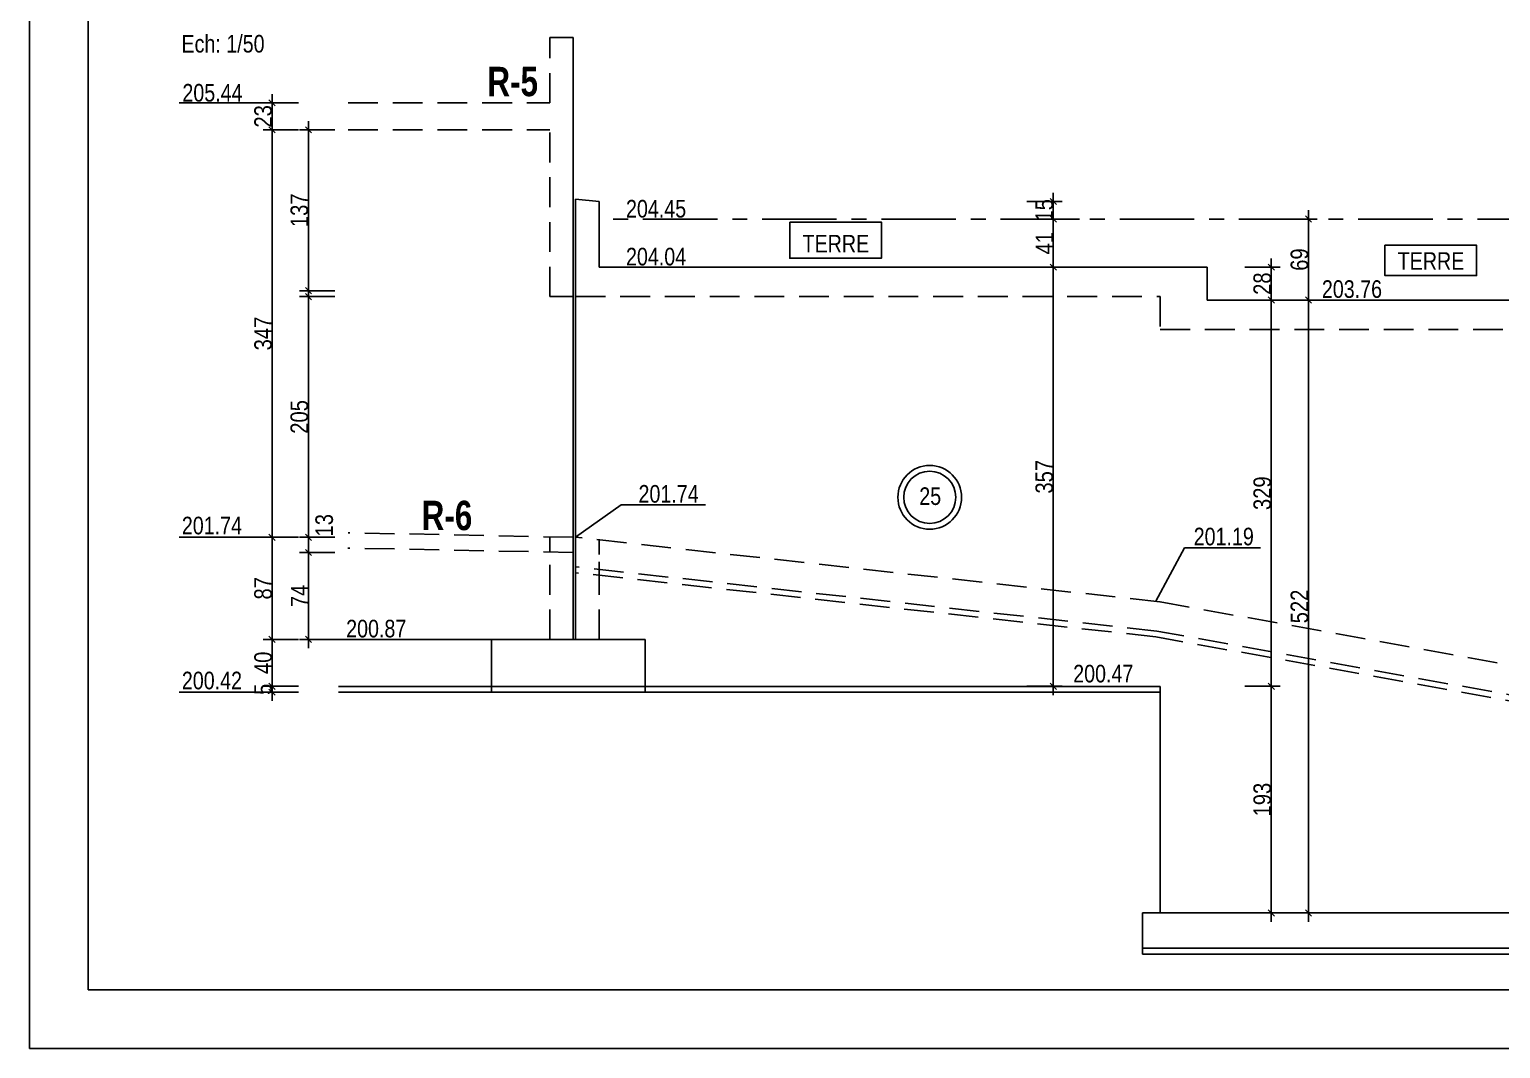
# Model space of a CAD drawing. Header units: millimetres. Extents: x -18089 to -10820, y 354 to 4554.
# Drawn here: x -18089 to -16835, y 354 to 1222 of the extents above; entities that cross this region are included whole.
import ezdxf
from ezdxf.enums import TextEntityAlignment as Align

# ---------------------------------------------------------------- set-up
doc = ezdxf.new("R2010")
doc.units = ezdxf.units.MM
doc.linetypes.add('AXES', pattern=[50.8, 31.75, -6.35, 6.35, -6.35])
doc.linetypes.add('CACHEx2', pattern=[19.05, 12.7, -6.35])
for name, color, linetype in [('01_Cad_2', 5, 'Continuous'), ('01_cote_gen', 4, 'Continuous'), ('01_linteaux', 3, 'Continuous'), ('01_murs_coup', 5, 'Continuous'), ('01_poch_murs', 251, 'Continuous'), ('01_texte', 230, 'Continuous'), ('01_tram_axes', 10, 'AXES'), ('AA_COTES', 2, 'Continuous')]:
    doc.layers.add(name, color=color, linetype=linetype)
doc.styles.add('impact', font='impact.ttf')
doc.styles.add('MATTE_TXT', font='arial.ttf')
doc.styles.add('STYLE2', font='ARIALN.TTF')
doc.dimstyles.new('JB50', dxfattribs={"dimscale": 0.1, "dimtxt": 150, "dimasz": 15, "dimexe": 0.1, "dimexo": 0.1, "dimgap": 0.09, "dimtad": 1, "dimdec": 1, "dimdsep": 46, "dimtxsty": 'STYLE2', "dimblk1": 'BOND_G', "dimblk2": 'BOND_D', "dimsah": 1, "dimcen": 1.5, "dimdle": 0.01, "dimse1": 1, "dimse2": 1, "dimclrd": 4, "dimclre": 2, "dimclrt": 6, "dimazin": 2, "dimtfac": 2.333333, "dimtdec": 1, "dimtix": 1, "dimtmove": 2, "dimatfit": 3, "dimldrblk": 'BOND_G', "dimfxl": 1, "dimtolj": 1, "dimtzin": 0, "dimarcsym": 0})

# ---------------------------------------------------------------- blocks, each defined once
blk = doc.blocks.new('BOND_G')
at = {"layer": 'AA_COTES', "color": 0}
for p, q in [((0, -5), (0, 15)), ((5, 0), (-5, 0)), ((1.77, 1.77), (-1.77, -1.77))]:
    blk.add_line(p, q, dxfattribs=at)
blk = doc.blocks.new('BOND_D')
at = {"layer": 'AA_COTES', "color": 0}
for p, q in [((5, 0), (-5, 0)), ((-1.77, -1.77), (1.77, 1.77)), ((0, 5), (0, -15))]:
    blk.add_line(p, q, dxfattribs=at)
blk = doc.blocks.new('*D708')
at = {"layer": '01_cote_gen', "color": 4, "lineweight": -2, "ltscale": 2, "transparency": 16777216}
blk.add_line((-17882.5, 703.9), (-17882.5, 787.9), dxfattribs=at)
at = {"layer": 'DEFPOINTS', "color": 0, "ltscale": 2, "transparency": 16777216}
for p in [(-17882.5, 789.4), (-17827.8, 789.4), (-17664.8, 702.4)]:
    blk.add_point(p, dxfattribs=at)
at = {"layer": '01_cote_gen', "color": 4, "lineweight": -2, "ltscale": 2, "transparency": 16777216, "xscale": 1.5, "yscale": 1.5, "zscale": 1.5}
for name, p, rotation in [('BOND_D', (-17882.5, 789.4), 90), ('BOND_G', (-17882.5, 702.4), 270)]:
    blk.add_blockref(name, p, dxfattribs=dict(at, rotation=rotation))
at = {"layer": '01_cote_gen', "color": 6, "ltscale": 2, "transparency": 16777216, "insert": (-17890.1, 745.9), "char_height": 15, "attachment_point": 5, "rotation": 90, "style": 'STYLE2'}
blk.add_mtext('\\A1;87', dxfattribs=at)
blk = doc.blocks.new('*D709')
at = {"layer": '01_cote_gen', "color": 4, "lineweight": -2, "ltscale": 2, "transparency": 16777216}
blk.add_line((-17851.5, 703.9), (-17851.5, 774.9), dxfattribs=at)
at = {"layer": 'DEFPOINTS', "color": 0, "ltscale": 2, "transparency": 16777216}
for p in [(-17851.5, 776.4), (-17808.6, 776.4), (-17664.8, 702.4)]:
    blk.add_point(p, dxfattribs=at)
at = {"layer": '01_cote_gen', "color": 4, "lineweight": -2, "ltscale": 2, "transparency": 16777216, "xscale": 1.5, "yscale": 1.5, "zscale": 1.5}
for name, p, rotation in [('BOND_D', (-17851.5, 776.4), 90), ('BOND_G', (-17851.5, 702.4), 270)]:
    blk.add_blockref(name, p, dxfattribs=dict(at, rotation=rotation))
at = {"layer": '01_cote_gen', "color": 6, "ltscale": 2, "transparency": 16777216, "insert": (-17859, 739.4), "char_height": 15, "attachment_point": 5, "rotation": 90, "style": 'STYLE2'}
blk.add_mtext('\\A1;74', dxfattribs=at)
blk = doc.blocks.new('*D710')
at = {"layer": '01_cote_gen', "color": 4, "lineweight": -2, "ltscale": 2, "transparency": 16777216}
blk.add_line((-17851.5, 777.9), (-17851.5, 787.9), dxfattribs=at)
at = {"layer": 'DEFPOINTS', "color": 0, "ltscale": 2, "transparency": 16777216}
for p in [(-17851.5, 789.4), (-17812.2, 789.4), (-17812.2, 776.4)]:
    blk.add_point(p, dxfattribs=at)
at = {"layer": '01_cote_gen', "color": 4, "lineweight": -2, "ltscale": 2, "transparency": 16777216, "xscale": 1.5, "yscale": 1.5, "zscale": 1.5}
for name, p, rotation in [('BOND_D', (-17851.5, 789.4), 90), ('BOND_G', (-17851.5, 776.4), 270)]:
    blk.add_blockref(name, p, dxfattribs=dict(at, rotation=rotation))
at = {"layer": '01_cote_gen', "color": 6, "ltscale": 2, "transparency": 16777216, "insert": (-17838, 799.6), "char_height": 15, "attachment_point": 5, "rotation": 90, "style": 'STYLE2'}
blk.add_mtext('\\A1;13', dxfattribs=at)
blk = doc.blocks.new('*D711')
at = {"layer": '01_cote_gen', "color": 4, "lineweight": -2, "ltscale": 2, "transparency": 16777216}
blk.add_line((-17882.5, 790.9), (-17882.5, 1134.9), dxfattribs=at)
at = {"layer": 'DEFPOINTS', "color": 0, "ltscale": 2, "transparency": 16777216}
for p in [(-17882.5, 1136.4), (-17809.1, 1136.4), (-17798.9, 789.4)]:
    blk.add_point(p, dxfattribs=at)
at = {"layer": '01_cote_gen', "color": 4, "lineweight": -2, "ltscale": 2, "transparency": 16777216, "xscale": 1.5, "yscale": 1.5, "zscale": 1.5}
for name, p, rotation in [('BOND_D', (-17882.5, 1136.4), 90), ('BOND_G', (-17882.5, 789.4), 270)]:
    blk.add_blockref(name, p, dxfattribs=dict(at, rotation=rotation))
at = {"layer": '01_cote_gen', "color": 6, "ltscale": 2, "transparency": 16777216, "insert": (-17890.1, 962.9), "char_height": 15, "attachment_point": 5, "rotation": 90, "style": 'STYLE2'}
blk.add_mtext('\\A1;347', dxfattribs=at)
blk = doc.blocks.new('*D712')
at = {"layer": '01_cote_gen', "color": 4, "lineweight": -2, "ltscale": 2, "transparency": 16777216}
blk.add_line((-17882.5, 1137.9), (-17882.5, 1157.9), dxfattribs=at)
at = {"layer": 'DEFPOINTS', "color": 0, "ltscale": 2, "transparency": 16777216}
for p in [(-17882.5, 1159.4), (-17827.8, 1159.4), (-17827.8, 1136.4)]:
    blk.add_point(p, dxfattribs=at)
at = {"layer": '01_cote_gen', "color": 4, "lineweight": -2, "ltscale": 2, "transparency": 16777216, "xscale": 1.5, "yscale": 1.5, "zscale": 1.5}
for name, p, rotation in [('BOND_D', (-17882.5, 1159.4), 90), ('BOND_G', (-17882.5, 1136.4), 270)]:
    blk.add_blockref(name, p, dxfattribs=dict(at, rotation=rotation))
at = {"layer": '01_cote_gen', "color": 6, "ltscale": 2, "transparency": 16777216, "insert": (-17890.1, 1147.9), "char_height": 15, "attachment_point": 5, "rotation": 90, "style": 'STYLE2'}
blk.add_mtext('\\A1;23', dxfattribs=at)
blk = doc.blocks.new('*D713')
at = {"layer": '01_cote_gen', "color": 4, "lineweight": -2, "ltscale": 2, "transparency": 16777216}
blk.add_line((-17882.5, 663.9), (-17882.5, 700.9), dxfattribs=at)
at = {"layer": 'DEFPOINTS', "color": 0, "ltscale": 2, "transparency": 16777216}
for p in [(-17882.5, 702.4), (-17859, 702.4), (-17860, 662.4)]:
    blk.add_point(p, dxfattribs=at)
at = {"layer": '01_cote_gen', "color": 4, "lineweight": -2, "ltscale": 2, "transparency": 16777216, "xscale": 1.5, "yscale": 1.5, "zscale": 1.5}
for name, p, rotation in [('BOND_D', (-17882.5, 702.4), 90), ('BOND_G', (-17882.5, 662.4), 270)]:
    blk.add_blockref(name, p, dxfattribs=dict(at, rotation=rotation))
at = {"layer": '01_cote_gen', "color": 6, "ltscale": 2, "transparency": 16777216, "insert": (-17890.1, 682.4), "char_height": 15, "attachment_point": 5, "rotation": 90, "style": 'STYLE2'}
blk.add_mtext('\\A1;40', dxfattribs=at)
blk = doc.blocks.new('*D714')
at = {"layer": '01_cote_gen', "color": 4, "lineweight": -2, "ltscale": 2, "transparency": 16777216}
for p, q in [((-17882.5, 663.9), (-17882.5, 665.4)), ((-17882.5, 662.4), (-17882.5, 657.4)), ((-17882.5, 655.9), (-17882.5, 654.4))]:
    blk.add_line(p, q, dxfattribs=at)
at = {"layer": 'DEFPOINTS', "color": 0, "ltscale": 2, "transparency": 16777216}
for p in [(-17882.5, 657.4), (-17860, 662.4), (-17860, 657.4)]:
    blk.add_point(p, dxfattribs=at)
at = {"layer": '01_cote_gen', "color": 4, "lineweight": -2, "ltscale": 2, "transparency": 16777216, "xscale": 1.5, "yscale": 1.5, "zscale": 1.5}
for name, p, rotation in [('BOND_G', (-17882.5, 662.4), 270), ('BOND_D', (-17882.5, 657.4), 90)]:
    blk.add_blockref(name, p, dxfattribs=dict(at, rotation=rotation))
at = {"layer": '01_cote_gen', "color": 6, "ltscale": 2, "transparency": 16777216, "insert": (-17890.1, 659.9), "char_height": 15, "attachment_point": 5, "rotation": 90, "style": 'STYLE2'}
blk.add_mtext('\\A1;5', dxfattribs=at)
blk = doc.blocks.new('*D715')
at = {"layer": '01_cote_gen', "color": 4, "lineweight": -2, "ltscale": 2, "transparency": 16777216}
blk.add_line((-17851.5, 790.9), (-17851.5, 992.9), dxfattribs=at)
at = {"layer": 'DEFPOINTS', "color": 0, "ltscale": 2, "transparency": 16777216}
for p in [(-17851.5, 994.4), (-17625.8, 994.4), (-17625.8, 789.4)]:
    blk.add_point(p, dxfattribs=at)
at = {"layer": '01_cote_gen', "color": 4, "lineweight": -2, "ltscale": 2, "transparency": 16777216, "xscale": 1.5, "yscale": 1.5, "zscale": 1.5}
for name, p, rotation in [('BOND_D', (-17851.5, 994.4), 90), ('BOND_G', (-17851.5, 789.4), 270)]:
    blk.add_blockref(name, p, dxfattribs=dict(at, rotation=rotation))
at = {"layer": '01_cote_gen', "color": 6, "ltscale": 2, "transparency": 16777216, "insert": (-17859.2, 891.9), "char_height": 15, "attachment_point": 5, "rotation": 90, "style": 'STYLE2'}
blk.add_mtext('\\A1;205', dxfattribs=at)
blk = doc.blocks.new('*D724')
at = {"layer": '01_cote_gen', "color": 4, "lineweight": -2, "ltscale": 2, "transparency": 16777216}
blk.add_line((-17851.5, 1000.9), (-17851.5, 1134.9), dxfattribs=at)
at = {"layer": 'DEFPOINTS', "color": 0, "ltscale": 2, "transparency": 16777216}
for p in [(-17851.5, 1136.4), (-17817.7, 1136.4), (-17829, 999.4)]:
    blk.add_point(p, dxfattribs=at)
at = {"layer": '01_cote_gen', "color": 4, "lineweight": -2, "ltscale": 2, "transparency": 16777216, "xscale": 1.5, "yscale": 1.5, "zscale": 1.5}
for name, p, rotation in [('BOND_D', (-17851.5, 1136.4), 90), ('BOND_G', (-17851.5, 999.4), 270)]:
    blk.add_blockref(name, p, dxfattribs=dict(at, rotation=rotation))
at = {"layer": '01_cote_gen', "color": 6, "ltscale": 2, "transparency": 16777216, "insert": (-17859.2, 1067.9), "char_height": 15, "attachment_point": 5, "rotation": 90, "style": 'STYLE2'}
blk.add_mtext('\\A1;137', dxfattribs=at)
blk = doc.blocks.new('*D726')
at = {"layer": '01_cote_gen', "color": 4, "lineweight": -2, "ltscale": 2, "transparency": 16777216}
blk.add_line((-17030.9, 1017.9), (-17030.9, 992.9), dxfattribs=at)
at = {"layer": 'DEFPOINTS', "color": 0, "ltscale": 2, "transparency": 16777216}
for p in [(-17092.6, 1019.4), (-17045.4, 991.4), (-17030.9, 991.4)]:
    blk.add_point(p, dxfattribs=at)
at = {"layer": '01_cote_gen', "color": 4, "lineweight": -2, "ltscale": 2, "transparency": 16777216, "xscale": 1.5, "yscale": 1.5, "zscale": 1.5}
for name, p, rotation in [('BOND_G', (-17030.9, 1019.4), 90), ('BOND_D', (-17030.9, 991.4), 270)]:
    blk.add_blockref(name, p, dxfattribs=dict(at, rotation=rotation))
at = {"layer": '01_cote_gen', "color": 6, "ltscale": 2, "transparency": 16777216, "insert": (-17038.5, 1005.4), "char_height": 15, "attachment_point": 5, "rotation": 90, "style": 'STYLE2'}
blk.add_mtext('\\A1;28', dxfattribs=at)
blk = doc.blocks.new('*D812')
at = {"layer": '01_cote_gen', "color": 4, "lineweight": -2, "ltscale": 2, "transparency": 16777216}
blk.add_line((-16999.2, 989.9), (-16999.2, 470.9), dxfattribs=at)
at = {"layer": 'DEFPOINTS', "color": 0, "ltscale": 2, "transparency": 16777216}
for p in [(-17036.8, 991.4), (-17012.1, 469.4), (-16999.2, 469.4)]:
    blk.add_point(p, dxfattribs=at)
at = {"layer": '01_cote_gen', "color": 4, "lineweight": -2, "ltscale": 2, "transparency": 16777216, "xscale": 1.5, "yscale": 1.5, "zscale": 1.5}
for name, p, rotation in [('BOND_G', (-16999.2, 991.4), 90), ('BOND_D', (-16999.2, 469.4), 270)]:
    blk.add_blockref(name, p, dxfattribs=dict(at, rotation=rotation))
at = {"layer": '01_cote_gen', "color": 6, "ltscale": 2, "transparency": 16777216, "insert": (-17006.8, 730.4), "char_height": 15, "attachment_point": 5, "rotation": 90, "style": 'STYLE2'}
blk.add_mtext('\\A1;522', dxfattribs=at)
blk = doc.blocks.new('*D813')
at = {"layer": '01_cote_gen', "color": 4, "lineweight": -2, "ltscale": 2, "transparency": 16777216}
blk.add_line((-17030.9, 989.9), (-17030.9, 663.9), dxfattribs=at)
at = {"layer": 'DEFPOINTS', "color": 0, "ltscale": 2, "transparency": 16777216}
for p in [(-17060.9, 991.4), (-17100.9, 662.4), (-17030.9, 662.4)]:
    blk.add_point(p, dxfattribs=at)
at = {"layer": '01_cote_gen', "color": 4, "lineweight": -2, "ltscale": 2, "transparency": 16777216, "xscale": 1.5, "yscale": 1.5, "zscale": 1.5}
for name, p, rotation in [('BOND_G', (-17030.9, 991.4), 90), ('BOND_D', (-17030.9, 662.4), 270)]:
    blk.add_blockref(name, p, dxfattribs=dict(at, rotation=rotation))
at = {"layer": '01_cote_gen', "color": 6, "ltscale": 2, "transparency": 16777216, "insert": (-17038.5, 826.9), "char_height": 15, "attachment_point": 5, "rotation": 90, "style": 'STYLE2'}
blk.add_mtext('\\A1;329', dxfattribs=at)
blk = doc.blocks.new('*D814')
at = {"layer": '01_cote_gen', "color": 4, "lineweight": -2, "ltscale": 2, "transparency": 16777216}
blk.add_line((-17030.9, 660.9), (-17030.9, 470.9), dxfattribs=at)
at = {"layer": 'DEFPOINTS', "color": 0, "ltscale": 2, "transparency": 16777216}
for p in [(-17038.4, 662.4), (-17038.4, 469.4), (-17030.9, 469.4)]:
    blk.add_point(p, dxfattribs=at)
at = {"layer": '01_cote_gen', "color": 4, "lineweight": -2, "ltscale": 2, "transparency": 16777216, "xscale": 1.5, "yscale": 1.5, "zscale": 1.5}
for name, p, rotation in [('BOND_G', (-17030.9, 662.4), 90), ('BOND_D', (-17030.9, 469.4), 270)]:
    blk.add_blockref(name, p, dxfattribs=dict(at, rotation=rotation))
at = {"layer": '01_cote_gen', "color": 6, "ltscale": 2, "transparency": 16777216, "insert": (-17038.5, 565.9), "char_height": 15, "attachment_point": 5, "rotation": 90, "style": 'STYLE2'}
blk.add_mtext('\\A1;193', dxfattribs=at)
blk = doc.blocks.new('*D815')
at = {"layer": '01_cote_gen', "color": 4, "lineweight": -2, "ltscale": 2, "transparency": 16777216}
blk.add_line((-17216.7, 1017.9), (-17216.7, 663.9), dxfattribs=at)
at = {"layer": 'DEFPOINTS', "color": 0, "ltscale": 2, "transparency": 16777216}
for p in [(-17222.8, 1019.4), (-17222.8, 662.4), (-17216.7, 662.4)]:
    blk.add_point(p, dxfattribs=at)
at = {"layer": '01_cote_gen', "color": 4, "lineweight": -2, "ltscale": 2, "transparency": 16777216, "xscale": 1.5, "yscale": 1.5, "zscale": 1.5}
for name, p, rotation in [('BOND_G', (-17216.7, 1019.4), 90), ('BOND_D', (-17216.7, 662.4), 270)]:
    blk.add_blockref(name, p, dxfattribs=dict(at, rotation=rotation))
at = {"layer": '01_cote_gen', "color": 6, "ltscale": 2, "transparency": 16777216, "insert": (-17224.3, 840.9), "char_height": 15, "attachment_point": 5, "rotation": 90, "style": 'STYLE2'}
blk.add_mtext('\\A1;357', dxfattribs=at)
blk = doc.blocks.new('*D508')
at = {"layer": '01_cote_gen', "color": 4, "lineweight": -2, "ltscale": 2, "transparency": 16777216}
blk.add_line((-16999.2, 1058.9), (-16999.2, 992.9), dxfattribs=at)
at = {"layer": 'DEFPOINTS', "color": 0, "ltscale": 2, "transparency": 16777216}
for p in [(-17010.4, 1060.4), (-17010.4, 991.4), (-16999.2, 991.4)]:
    blk.add_point(p, dxfattribs=at)
at = {"layer": '01_cote_gen', "color": 4, "lineweight": -2, "ltscale": 2, "transparency": 16777216, "xscale": 1.5, "yscale": 1.5, "zscale": 1.5}
for name, p, rotation in [('BOND_G', (-16999.2, 1060.4), 90), ('BOND_D', (-16999.2, 991.4), 270)]:
    blk.add_blockref(name, p, dxfattribs=dict(at, rotation=rotation))
at = {"layer": '01_cote_gen', "color": 6, "ltscale": 2, "transparency": 16777216, "insert": (-17006.8, 1025.9), "char_height": 15, "attachment_point": 5, "rotation": 90, "style": 'STYLE2'}
blk.add_mtext('\\A1;69', dxfattribs=at)
blk = doc.blocks.new('*D509')
at = {"layer": '01_cote_gen', "color": 4, "lineweight": -2, "ltscale": 2, "transparency": 16777216}
blk.add_line((-17216.7, 1020.9), (-17216.7, 1058.9), dxfattribs=at)
at = {"layer": 'DEFPOINTS', "color": 0, "ltscale": 2, "transparency": 16777216}
for p in [(-17216.7, 1060.4), (-17154.7, 1060.4), (-17154.7, 1019.4)]:
    blk.add_point(p, dxfattribs=at)
at = {"layer": '01_cote_gen', "color": 4, "lineweight": -2, "ltscale": 2, "transparency": 16777216, "xscale": 1.5, "yscale": 1.5, "zscale": 1.5}
for name, p, rotation in [('BOND_D', (-17216.7, 1060.4), 90), ('BOND_G', (-17216.7, 1019.4), 270)]:
    blk.add_blockref(name, p, dxfattribs=dict(at, rotation=rotation))
at = {"layer": '01_cote_gen', "color": 6, "ltscale": 2, "transparency": 16777216, "insert": (-17224.2, 1039.9), "char_height": 15, "attachment_point": 5, "rotation": 90, "style": 'STYLE2'}
blk.add_mtext('\\A1;41', dxfattribs=at)
blk = doc.blocks.new('*D510')
at = {"layer": '01_cote_gen', "color": 4, "lineweight": -2, "ltscale": 2, "transparency": 16777216}
for p, q in [((-17216.7, 1076.9), (-17216.7, 1078.4)), ((-17216.7, 1060.4), (-17216.7, 1075.4)), ((-17216.7, 1058.9), (-17216.7, 1057.4))]:
    blk.add_line(p, q, dxfattribs=at)
at = {"layer": 'DEFPOINTS', "color": 0, "ltscale": 2, "transparency": 16777216}
for p in [(-17603.8, 1075.4), (-17216.7, 1075.4), (-17603.8, 1060.4)]:
    blk.add_point(p, dxfattribs=at)
at = {"layer": '01_cote_gen', "color": 4, "lineweight": -2, "ltscale": 2, "transparency": 16777216, "xscale": 1.5, "yscale": 1.5, "zscale": 1.5}
for name, p, rotation in [('BOND_D', (-17216.7, 1075.4), 270), ('BOND_G', (-17216.7, 1060.4), 90)]:
    blk.add_blockref(name, p, dxfattribs=dict(at, rotation=rotation))
at = {"layer": '01_cote_gen', "color": 6, "ltscale": 2, "transparency": 16777216, "insert": (-17224.3, 1067.9), "char_height": 15, "attachment_point": 5, "rotation": 90, "style": 'STYLE2'}
blk.add_mtext('\\A1;15', dxfattribs=at)

msp = doc.modelspace()

# ---------------------------------------------------------------- linework, layer by layer
at = {"layer": '01_Cad_2'}
for p, q in [((-18089.32, 353.85), (-18089.32, 4553.85)), ((-11869.8, 353.85), (-18089.32, 353.85))]:
    msp.add_line(p, q, dxfattribs=at)
at = {"layer": '01_Cad_2', "color": 2}
for p, q in [((-18039.32, 403.85), (-18039.32, 4503.85)), ((-11869.8, 403.85), (-18039.32, 403.85))]:
    msp.add_line(p, q, dxfattribs=at)
at = {"layer": '01_linteaux', "linetype": 'CACHEx2', "ltscale": 2}
for p, q in [((-17645.82, 1159.37), (-17645.82, 1214.96)), ((-17817.71, 1159.37), (-17645.82, 1159.37)), ((-17817.71, 1136.37), (-17645.82, 1136.37)), ((-17645.82, 994.37), (-17645.82, 1136.37)), ((-17625.82, 994.37), (-17645.82, 994.37)), ((-17623.82, 994.37), (-17125.51, 994.37)), ((-17125.51, 994.37), (-17125.51, 966.37)), ((-17125.51, 966.37), (-16688.51, 966.37)), ((-17625.82, 789.37), (-17817.71, 793.21)), ((-17625.82, 776.37), (-17817.97, 780.21)), ((-17125.96, 734.37), (-17623.82, 789.37)), ((-17645.82, 702.37), (-17645.82, 776.77)), ((-17128.44, 709.49), (-17623.82, 764.22)), ((-17129.16, 704.54), (-17623.82, 759.19)), ((-17603.82, 702.37), (-17603.82, 762.37)), ((-16688.51, 655.37), (-17125.53, 734.37)), ((-16693.84, 625.85), (-17129.16, 704.54)), ((-16692.95, 630.77), (-17128.44, 709.49))]:
    msp.add_line(p, q, dxfattribs=at)
at = {"layer": '01_linteaux', "linetype": 'CACHEx2'}
for p, q in [((-17645.82, 789.77), (-17645.82, 776.77)), ((-17603.82, 787.48), (-17603.82, 762.37))]:
    msp.add_line(p, q, dxfattribs=at)
at = {"layer": '01_murs_coup', "color": 2, "ltscale": 2}
for p, q in [((-17625.82, 994.37), (-17625.82, 1214.96)), ((-17623.82, 994.37), (-17623.82, 1077.37)), ((-17603.82, 1075.37), (-17623.82, 1077.37)), ((-17603.82, 1019.37), (-17603.82, 1075.37)), ((-17603.82, 1019.37), (-17085.51, 1019.37)), ((-17085.51, 1019.37), (-17085.51, 991.37)), ((-17625.82, 994.37), (-17625.82, 702.37)), ((-17623.82, 994.37), (-17623.82, 702.37)), ((-17085.51, 991.37), (-16648.51, 991.37)), ((-17695.51, 702.37), (-17825.76, 702.37)), ((-17695.51, 702.37), (-17695.51, 657.37)), ((-17564.51, 702.37), (-17695.51, 702.37)), ((-17564.51, 702.37), (-17564.51, 657.37)), ((-17695.51, 662.37), (-17825.76, 662.37)), ((-17695.51, 657.37), (-17825.76, 657.37)), ((-17564.51, 662.37), (-17695.51, 662.37)), ((-17125.51, 657.37), (-17695.51, 657.37)), ((-17564.51, 662.37), (-17125.51, 662.37)), ((-17125.51, 662.37), (-17125.51, 469.37)), ((-15921.27, 469.37), (-17140.51, 469.37)), ((-17140.51, 469.37), (-17140.51, 434.37)), ((-15921.27, 439.37), (-17140.51, 439.37)), ((-15921.27, 434.37), (-17140.51, 434.37))]:
    msp.add_line(p, q, dxfattribs=at)
at = {"layer": '01_poch_murs', "ltscale": 2}
msp.add_line((-17645.82, 1214.96), (-17625.82, 1214.96), dxfattribs=at)
at = {"layer": '01_texte'}
for p, q in [((-17889.98, 1159.37), (-17961.75, 1159.37)), ((-17584.91, 817.13), (-17623.82, 789.37)), ((-17513.13, 817.13), (-17584.91, 817.13)), ((-17889.98, 789.37), (-17961.75, 789.37)), ((-17129.16, 735.03), (-17104.92, 780.36)), ((-17104.92, 780.36), (-17040.2, 780.36)), ((-17768.5, 702.37), (-17829.01, 702.37)), ((-17889.98, 657.37), (-17961.75, 657.37))]:
    msp.add_line(p, q, dxfattribs=at)
for points in [[(-17441.32, 1057.82), (-17363.13, 1057.82), (-17363.13, 1027.07), (-17441.32, 1027.07)], [(-16934.08, 1038.07), (-16855.88, 1038.07), (-16855.88, 1012.32), (-16934.08, 1012.32)]]:
    msp.add_lwpolyline(points, close=True, dxfattribs=at)
for radius in [27.16, 22.2]:
    msp.add_circle((-17321.98, 823.39), radius, dxfattribs=at)
at = {"layer": '01_tram_axes', "ltscale": 2}
msp.add_line((-16588.51, 1060.37), (-17603.82, 1060.37), dxfattribs=at)

# ---------------------------------------------------------------- texts
at = {"layer": '01_texte', "style": 'MATTE_TXT', "width": 0.8}
for s, p in [('Ech: 1/50', (-17924.32, 1197.76)), ('205.44', (-17933.31, 1156.01)), ('204.45', (-17555.22, 1057.23)), ('TERRE', (-17401.98, 1027.46)), ('204.04', (-17555.22, 1016.42)), ('TERRE', (-16894.74, 1012.7)), ('203.76', (-16962.12, 988.78)), ('201.74', (-17544.57, 814.35)), ('25', (-17321.59, 812.39)), ('201.74', (-17933.78, 787.36)), ('201.19', (-17071.39, 777.99)), ('200.87', (-17793.74, 699.58)), ('200.47', (-17174.08, 661.22)), ('200.42', (-17933.78, 655.36))]:
    msp.add_text(s, height=15, dxfattribs=at).set_placement(p, align=Align.BOTTOM_CENTER)
at = {"layer": '01_texte', "style": 'impact'}
for s, p in [(' R-5', (-17681.16, 1157.59)), (' R-6', (-17737.19, 787.96))]:
    msp.add_text(s, height=25, dxfattribs=at).set_placement(p, align=Align.BOTTOM_CENTER)

# ---------------------------------------------------------------- dimensions: what is measured, and where the dimension line sits
at = {"layer": '01_cote_gen', "ltscale": 2}
for base, p1, p2, picture, middle in [((-17882.48, 1159.37), (-17827.77, 1136.37), (-17827.77, 1159.37), '*D712', (-17890.14, 1147.87)), ((-17882.48, 1136.37), (-17798.86, 789.37), (-17809.07, 1136.37), '*D711', (-17890.14, 962.87)), ((-17851.51, 1136.37), (-17829.01, 999.37), (-17817.71, 1136.37), '*D724', (-17859.18, 1067.87)), ((-17216.67, 1075.37), (-17603.82, 1060.37), (-17603.82, 1075.37), '*D510', (-17224.34, 1067.87)), ((-17216.67, 1060.37), (-17154.69, 1019.37), (-17154.69, 1060.37), '*D509', (-17224.21, 1039.87)), ((-16999.17, 991.37), (-17010.44, 1060.37), (-17010.44, 991.37), '*D508', (-17006.84, 1025.87)), ((-17216.67, 662.37), (-17222.77, 1019.37), (-17222.77, 662.37), '*D815', (-17224.34, 840.87)), ((-17030.87, 991.37), (-17092.56, 1019.37), (-17045.45, 991.37), '*D726', (-17038.54, 1005.37)), ((-17851.51, 994.37), (-17625.82, 789.37), (-17625.82, 994.37), '*D715', (-17859.18, 891.87)), ((-17030.87, 662.37), (-17060.86, 991.37), (-17100.86, 662.37), '*D813', (-17038.54, 826.87)), ((-16999.17, 469.37), (-17036.78, 991.37), (-17012.14, 469.37), '*D812', (-17006.84, 730.37)), ((-17882.48, 789.37), (-17664.82, 702.37), (-17827.77, 789.37), '*D708', (-17890.14, 745.87)), ((-17851.51, 776.37), (-17664.82, 702.37), (-17808.64, 776.37), '*D709', (-17859.02, 739.37)), ((-17882.48, 702.37), (-17859.98, 662.37), (-17859.01, 702.37), '*D713', (-17890.14, 682.37)), ((-17882.48, 657.37), (-17859.98, 662.37), (-17859.98, 657.37), '*D714', (-17890.11, 659.87)), ((-17030.87, 469.37), (-17038.37, 662.37), (-17038.37, 469.37), '*D814', (-17038.54, 565.87))]:
    dim = msp.add_linear_dim(base=base, p1=p1, p2=p2, angle=90, dimstyle='JB50', dxfattribs=at)
    dim.commit()
    dim.dimension.update_dxf_attribs({"geometry": picture, "text_midpoint": middle})
dim = msp.add_linear_dim(base=(-17851.51, 789.37), p1=(-17812.22, 776.37), p2=(-17812.22, 789.37), angle=90, dimstyle='JB50', dxfattribs=at)
dim.commit()
dim.dimension.update_dxf_attribs({"geometry": '*D710', "text_midpoint": (-17837.97, 799.6), "dimtype": 160})

doc.saveas('drawing.dxf')
